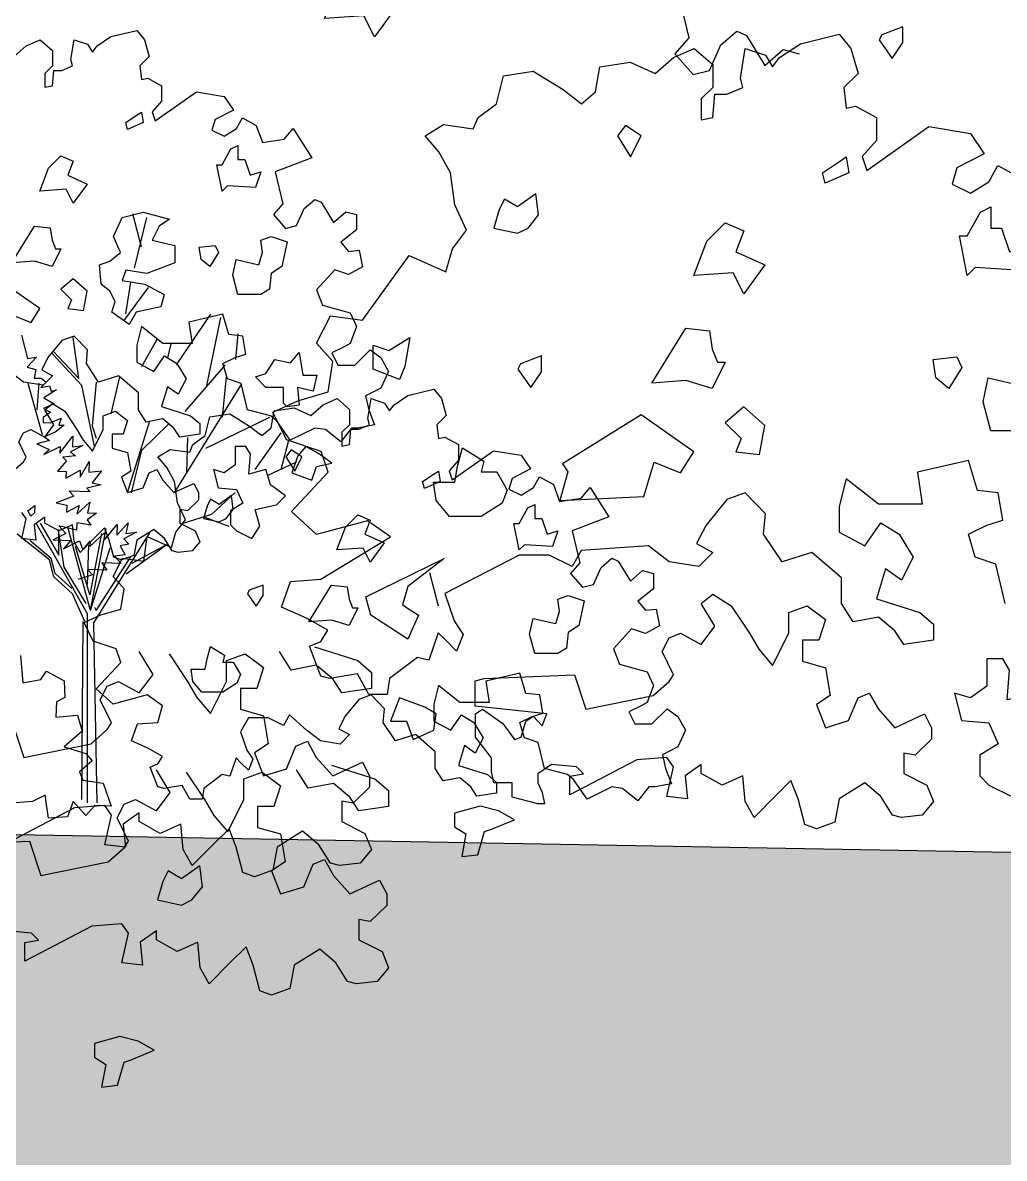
# Model space of a CAD drawing. Header units: inches. Extents: x 11.9 to 85.3, y 21.1 to 37.4.
# Drawn here: x 39.731 to 40.394, y 21.844 to 22.611 of the extents above; entities that cross this region are included whole.
import ezdxf

# ---------------------------------------------------------------- set-up
doc = ezdxf.new("R2010")
doc.units = ezdxf.units.IN
doc.header["$MEASUREMENT"] = 0
doc.layers.add('CAY', color=94, linetype='Continuous')
doc.layers.add('CAY-3', color=61, linetype='Continuous')

# ---------------------------------------------------------------- blocks, each defined once
blk = doc.blocks.new('A$C76451831')
at = {"layer": 'CAY'}
for p, q in [((3035.1, 1358.6), (3052.2, 1286.6)), ((5949.7, 1306.8), (5958.9, 1271.5)), ((3052.2, 1286.6), (3031, 1262.4)), ((5972.1, 1273.8), (5958.5, 1258.4)), ((5958.9, 1271.5), (5972.1, 1273.8)), ((5958.5, 1258.4), (5971.5, 1255.2)), ((5971.5, 1255.2), (5968.8, 1242.2)), ((5968.8, 1242.2), (5979.2, 1241.8)), ((5987.1, 1236.1), (5978.7, 1228.2)), ((5978.7, 1228.2), (5991.9, 1230.5)), ((5979.2, 1241.8), (5987.1, 1236.1)), ((5991.9, 1230.5), (5994.4, 1222.3)), ((6002.6, 1224.7), (5983.6, 1212.2)), ((5994.4, 1222.3), (6002.6, 1224.7)), ((5999.1, 1203.5), (5983, 1196.4)), ((5983, 1196.4), (5993.3, 1190.6)), ((5983.6, 1212.2), (5999.1, 1203.5)), ((5982.6, 1182.8), (5982.3, 1175.1)), ((5993.3, 1190.6), (5982.6, 1182.8)), ((5992.7, 1174.7), (6009.3, 1181.8)), ((6009.3, 1181.8), (6006.2, 1171.5)), ((5982.3, 1175.1), (5992.7, 1174.7)), ((6013.9, 1171.3), (6000.4, 1160.8)), ((6006.2, 1171.5), (6013.9, 1171.3)), ((5991.8, 1148), (5973, 1143.2)), ((6000.4, 1160.8), (5984.3, 1153.7)), ((5984.3, 1153.7), (5991.8, 1148)), ((6007.4, 1128.9), (6026.9, 1154.9)), ((6026.9, 1154.9), (6026.3, 1138.6)), ((5973, 1143.2), (5991.3, 1134.9)), ((5983.3, 1127), (6007.8, 1139.3)), ((5991.3, 1134.9), (5983.3, 1127)), ((6007.8, 1139.3), (6007.4, 1128.9)), ((6042.3, 1140.8), (6023.3, 1131)), ((6023.3, 1131), (6030.9, 1125.3)), ((6026.3, 1138.6), (6042.3, 1140.8)), ((6017.4, 1117.6), (6003.8, 1102.2)), ((6030.9, 1125.3), (6012.2, 1123.3)), ((6012.2, 1123.3), (6017.4, 1117.6)), ((6037.9, 1092.9), (6051.8, 1116.4)), ((6051.8, 1116.4), (6051.3, 1100.6)), ((6003.8, 1102.2), (6016.9, 1101.8)), ((6016.5, 1091.4), (6038.3, 1103.8)), ((6016.9, 1101.8), (6016.5, 1091.4)), ((6038.3, 1103.8), (6037.9, 1092.9)), ((6051.3, 1100.6), (6070.4, 1102.6)), ((6070.4, 1102.6), (6056.2, 1084.5)), ((6069.6, 1081.4), (6048.2, 1076.7)), ((6056.2, 1084.5), (6069.6, 1081.4)), ((6028.7, 1064.2), (6002.1, 1054.3)), ((6053, 1071.1), (6021.3, 1072.2)), ((6021.3, 1072.2), (6028.7, 1064.2)), ((6048.2, 1076.7), (6053, 1071.1)), ((6002.1, 1054.3), (6017.8, 1051)), ((6017.8, 1051), (6017.5, 1040.6)), ((6017.5, 1040.6), (6036.4, 1050.3)), ((6033.2, 1037.3), (6052.4, 1055.2)), ((6036.4, 1050.3), (6033.2, 1037.3)), ((6052.4, 1055.2), (6049.1, 1039.5)), ((6062.7, 1039), (6048.8, 1028.6)), ((6048.8, 1028.6), (6053.9, 1020.7)), ((6049.1, 1039.5), (6062.7, 1039)), ((2228.3, 971.5), (2215.1, 1021.6)), ((2217.8, 939.8), (2236.3, 1016.3)), ((6016.3, 1008.4), (5997.4, 998.7)), ((6005.9, 1019.7), (6016.3, 1008.4)), ((6032.4, 1013.3), (6005.9, 1019.7)), ((6032.8, 1024.2), (6032.4, 1013.3)), ((6053.9, 1020.7), (6032.8, 1024.2)), ((6052.8, 988.6), (6074.8, 1009.1)), ((6074.5, 998.7), (6093.9, 1022)), ((6074.8, 1009.1), (6074.5, 998.7)), ((6093.3, 1005.7), (6110.2, 1024.2)), ((6093.9, 1022), (6093.3, 1005.7)), ((6122.9, 1010.1), (6104, 1000.4)), ((6110.2, 1024.2), (6107, 1008)), ((6107, 1008), (6122.9, 1010.1)), ((5997.4, 998.7), (6024.1, 997.7)), ((6024.1, 997.7), (6012.8, 985)), ((6012.8, 985), (6037.3, 997.3)), ((6037.3, 997.3), (6042.2, 983.9)), ((6042.2, 983.9), (6053.1, 996.7)), ((6053.1, 996.7), (6052.8, 988.6)), ((6111.4, 992), (6098.2, 989.7)), ((6104, 1000.4), (6111.4, 992)), ((6105.9, 976.3), (6089.5, 974.1)), ((6098.2, 989.7), (6105.9, 976.3)), ((6070.5, 963.9), (6078.3, 953.2)), ((6099.9, 962.9), (6070.5, 963.9)), ((6089.5, 974.1), (6099.9, 962.9)), ((6056.8, 945.8), (6035.2, 938.9)), ((6078.3, 953.2), (6048.9, 954.2)), ((6048.9, 954.2), (6056.8, 945.8)), ((2201.9, 860.6), (2238.9, 910.7)), ((2204.6, 871.1), (2212.5, 918.7)), ((2281, 794.5), (2332.5, 870.4)), ((2326.2, 761), (2347.8, 865.6)), ((2491.6, 827), (2512.8, 868.3)), ((2512.8, 868.3), (2561.2, 861.8)), ((2370.1, 802.5), (2374.1, 840.9)), ((2134, 774), (2125.3, 835.7)), ((2228.6, 791.9), (2251.7, 832.8)), ((2268, 805.1), (2272.9, 825.9)), ((2516.4, 799.3), (2491.6, 827)), ((2138.7, 763.4), (2093.5, 812.2)), ((2095.8, 814.5), (2134, 774)), ((2294.3, 724.1), (2354.9, 794.5)), ((2509.3, 753.8), (2516.4, 799.3)), ((2182.7, 720.5), (2195.7, 776.4)), ((2350.1, 715.8), (2356.4, 776.4)), ((2079.1, 689), (2057.9, 766.3)), ((2071.1, 726.8), (2074.5, 766.9)), ((2157.5, 671.8), (2138.7, 763.4)), ((2159.9, 768.1), (2154, 702.8)), ((2278.7, 602.9), (2379.6, 765.8)), ((2463.9, 740.3), (2509.3, 753.8)), ((2426.2, 723.2), (2463.9, 740.3)), ((2446.8, 681.3), (2426.2, 723.2)), ((2154, 702.8), (2159.9, 684)), ((2207.6, 603.7), (2240.9, 709.9)), ((2228.7, 665.9), (2269.2, 705.2)), ((2325.4, 669), (2421.3, 715.4)), ((2296.7, 631.7), (2297.9, 685.1)), ((2399.3, 636.8), (2438.6, 692.2)), ((2438.6, 636.8), (2450, 680.8)), ((2498.7, 664.2), (2446.8, 681.3)), ((2213.4, 601.8), (2228.7, 665.9)), ((2509.3, 632.9), (2498.7, 664.2)), ((2417.8, 627.7), (2461.8, 648.6)), ((2334.4, 569.5), (2369.4, 602.2)), ((2289.6, 555.4), (2334.4, 569.5)), ((2323, 565.2), (2360, 551.4)), ((2147.3, 419.7), (2069.9, 556)), ((2075.8, 556.2), (2104.1, 507.8)), ((2151.6, 424.8), (2117.3, 549.9)), ((2151.6, 424.8), (2175, 548.1)), ((2089.9, 500.7), (2041.2, 539.6)), ((2092.3, 503.1), (2060.4, 530.2)), ((2102.9, 544.4), (2111.2, 489.7)), ((2104.1, 507.8), (2104.1, 546.7)), ((2168.2, 540.8), (2150.5, 448.4)), ((2156.8, 405.9), (2241.3, 542.4)), ((2150.5, 448.4), (2129.2, 520.8)), ((2146.9, 463.7), (2149.3, 523.1)), ((2151.6, 424.8), (2181.2, 519.2)), ((2205.1, 479.9), (2266.8, 524.3)), ((2214.5, 496), (2264.5, 523.1)), ((2096.6, 475.1), (2089.9, 500.7)), ((2098.2, 480.3), (2092.3, 503.1)), ((2159.9, 424.8), (2212.2, 505.4)), ((2123.3, 457.8), (2098.2, 480.3)), ((2111.2, 489.7), (2144.6, 435.4)), ((2124.5, 449.6), (2096.6, 475.1)), ((2143, 408.3), (2124.5, 449.6)), ((2157.5, 429.5), (2159.9, 424.8)), ((2147.3, 135.4), (2147.3, 419.7)), ((2138.3, 140.1), (2140.6, 408.3)), ((2161.5, 135.4), (2156.8, 405.9))]:
    blk.add_line(p, q, dxfattribs=at)
for points in [[(2523.5, 1367), (2551.2, 1394.7), (2578.9, 1382.8), (2567, 1351.1), (2610.6, 1331.3), (2578.9, 1287.8), (2563.1, 1319.5), (2503.7, 1315.5)], [(3342.6, 1291.2), (3338.7, 1283.3), (3358.5, 1255.6), (3374.3, 1279.3), (3374.3, 1303.1)], [(2220.4, 1169.5), (2228.3, 1174.8), (2231, 1158.9), (2207.2, 1148.4), (2204.6, 1158.9)], [(2362.9, 1119.3), (2373.5, 1124.6), (2373.5, 1103.5), (2384.1, 1103.5), (2392, 1079.7), (2407.8, 1085), (2399.9, 1061.2), (2357.7, 1063.9), (2349.7, 1055.9), (2341.8, 1095.6), (2349.7, 1095.6)], [(2088.5, 1090.3), (2106.9, 1108.8), (2125.4, 1100.8), (2117.5, 1079.7), (2146.5, 1066.5), (2125.4, 1037.5), (2114.9, 1058.6), (2075.3, 1055.9)], [(2209.9, 855.3), (2183.5, 873.8), (2188.8, 889.6), (2180.8, 905.5), (2167.6, 916), (2165, 945.1), (2180.8, 950.3), (2196.7, 963.5), (2186.1, 987.3), (2199.3, 1016.3), (2231, 1024.3), (2270.6, 1013.7), (2254.7, 1003.1), (2244.2, 982), (2278.5, 974.1), (2278.5, 947.7), (2257.4, 939.8), (2236.3, 931.9), (2204.6, 937.1), (2199.3, 921.3), (2233.6, 916), (2262.7, 900.2), (2257.4, 881.7), (2220.4, 873.8)], [(2054.1, 982), (2067.3, 1003.1), (2091.1, 1000.5), (2093.7, 982), (2099, 968.8), (2106.9, 968.8), (2093.7, 942.4), (2067.3, 950.3), (2033, 947.7)], [(2365.6, 929.2), (2370.9, 953), (2405.2, 945.1), (2410.4, 963.5), (2407.8, 982), (2423.6, 987.3), (2447.4, 979.4), (2439.5, 942.4), (2423.6, 931.9), (2421, 908.1), (2407.8, 900.2), (2373.5, 900.2)], [(2318.1, 953), (2315.4, 971.5), (2339.2, 974.1), (2344.5, 963.5), (2331.3, 942.4)], [(2141.2, 876.4), (2146.5, 905.5), (2125.4, 923.9), (2106.9, 908.1), (2122.8, 892.2), (2117.5, 879)], [(2062.1, 857.9), (2075.3, 879), (2022.5, 916), (1985.5, 894.9), (1990.8, 887), (1982.9, 857.9), (2025.1, 834.2), (2035.7, 868.5)], [(2577.1, 788.1), (2577.1, 823.8), (2600.8, 815.8), (2632.5, 835.6), (2624.6, 792.1), (2616.7, 772.3)], [(2415.7, 781.4), (2428.9, 802.5), (2452.7, 797.2), (2465.9, 813), (2471.2, 778.7), (2492.3, 778.7), (2487, 755), (2463.2, 760.2), (2465.9, 733.8), (2447.4, 731.2), (2442.1, 736.5), (2442.1, 760.2), (2415.7, 760.2), (2399.9, 776.1)], [(2392.2, 660), (2385.5, 671.4), (2369.4, 671.4), (2369.4, 643.8), (2352.9, 632), (2336.8, 636.8), (2343.9, 609.2), (2371.4, 606.9), (2380.8, 586), (2362.3, 574.6), (2362.3, 553.8), (2371.4, 544.4), (2394.6, 533), (2406.4, 551.4), (2399.3, 576.6), (2431.5, 583.7), (2445.3, 597.4), (2422.5, 613.6), (2415.4, 636.8), (2389.8, 630.1)], [(2475.5, 671.4), (2463.7, 657.6), (2454.7, 632), (2484.6, 620.6), (2491.7, 641.5), (2514.8, 646.2), (2496.4, 660)]]:
    blk.add_lwpolyline(points, close=True, dxfattribs=at)
for points in [[(2036.5, 1258.5), (2054.9, 1274.6), (2075.8, 1283.7), (2094.3, 1267.5), (2094.3, 1244.3), (2082.9, 1232.9), (2082.9, 1212.1), (2094.3, 1214.4), (2096.6, 1237.6), (2108.4, 1237.6), (2124.5, 1244.3), (2122.2, 1253.8), (2126.9, 1283.7), (2147.3, 1277), (2154.4, 1265.2), (2161.5, 1274.6), (2182.3, 1288.4), (2221.2, 1297.8), (2233, 1283.7), (2240.1, 1258.5), (2225.9, 1244.3), (2228.3, 1223.9), (2237.7, 1225.8), (2258.6, 1214.4), (2258.6, 1191.2), (2244.4, 1175.1), (2249.1, 1161.4), (2311.2, 1205.4), (2352.9, 1198.3), (2366.7, 1177.9), (2339.1, 1163.7), (2334.4, 1147.6), (2352.9, 1138.5), (2371.4, 1149.9), (2380.4, 1166.1), (2401.2, 1154.7), (2410.7, 1129.1), (2442.9, 1133.8), (2456.7, 1149.9), (2484.6, 1105.9), (2429.6, 1084.7), (2441, 1036.7), (2426.8, 1020.6), (2445.3, 999.7), (2461.8, 1004.1), (2473.2, 1029.6), (2489.3, 1043.4), (2498.7, 1039.1), (2517.2, 1008.8), (2535.7, 1024.9), (2551.8, 1020.6), (2551.8, 997.4), (2528.6, 978.9), (2540, 965.1), (2556.1, 967.1), (2560.8, 941.9), (2540, 930.1), (2519.2, 937.2), (2491.7, 907.3), (2500.7, 884.1), (2542.4, 872.7), (2551.8, 851.9), (2542.4, 826.3), (2533.3, 821.6), (2514.8, 812.5), (2523.9, 794.1), (2549.4, 794.1), (2572.6, 816.9), (2588.7, 805.5), (2600.1, 784.6), (2588.7, 759.5), (2565.6, 747.7), (2570.3, 726.8), (2579.3, 704), (2554.2, 699.3), (2544.7, 699.3), (2528.6, 678.5), (2505.4, 696.9), (2489.3, 699.3), (2452.3, 680.8), (2431.5, 710.7), (2422.5, 717.8), (2387.9, 726.8), (2378.5, 766.1), (2357.6, 773.2), (2350.9, 796.4), (2369.4, 805.5), (2385.5, 810.2), (2380.8, 837.7), (2360, 840.1), (2350.9, 870.4), (2299.8, 858.6), (2304.6, 826.3), (2260.5, 826.3), (2228.3, 851.9), (2221.2, 824), (2221.2, 798.4), (2246.8, 784.6), (2262.9, 807.8), (2281.4, 796.4), (2295.5, 773.2), (2283.7, 750), (2267.6, 761.4), (2258.6, 731.5), (2302.2, 717.8), (2316, 706), (2316, 689.9), (2286.1, 685.5), (2277, 699.3), (2260.5, 713.1), (2235.4, 708.3), (2223.6, 726.8), (2223.6, 752.4), (2193.7, 777.9), (2163.8, 768.5), (2145.4, 796.4), (2147.3, 816.9), (2126.9, 837.7), (2108.4, 831), (2087.6, 805.5), (2078.1, 787), (2094.3, 777.9), (2080.5, 763.8), (2050.6, 768.5), (2029.8, 784.6)], [(5963.8, 1034.3), (5959.1, 1042.6), (5969.8, 1050.4), (5969.4, 1039.5), (5963.8, 1034.3)], [(2034.5, 634.4), (2050.6, 648.6), (2054.9, 655.2), (2043.5, 678.5), (2050.6, 692.2), (2062, 696.9), (2082.9, 685.5), (2096.6, 704), (2082.9, 726.8), (2094.3, 736.3), (2112.7, 724.5), (2131.2, 696.9), (2140.6, 680.8), (2154.4, 664.7), (2170.5, 696.9), (2170.5, 717.8), (2189, 724.5), (2207.5, 710.7), (2200.8, 689.9), (2184.3, 689.9), (2184.3, 669), (2207.5, 662.3), (2212.2, 634.4), (2198.4, 625.4), (2207.5, 602.2), (2230.7, 609.2), (2240.1, 632), (2251.5, 636.8), (2260.5, 620.6), (2277, 602.2), (2306.9, 615.9), (2314, 602.2), (2314, 590.8), (2297.5, 574.6), (2286.1, 576.6), (2286.1, 556.2), (2309.3, 544.4), (2316, 528.2), (2304.6, 514.5), (2283.7, 512.1), (2274.7, 514.5), (2262.9, 533), (2246.8, 546.7), (2221.2, 530.6), (2216.9, 507.4), (2198.4, 500.7), (2186.6, 505), (2179.9, 530.6), (2172.9, 549.1), (2156.8, 533), (2135.9, 512.1), (2126.9, 528.2), (2124.5, 553.8), (2103.7, 544.4), (2082.9, 556.2), (2082.9, 565.2), (2066.7, 553.8), (2069.1, 530.6), (2048.3, 533), (2054.9, 562.8), (2048.3, 572.3)]]:
    blk.add_lwpolyline(points, dxfattribs=at)
at = {"layer": 'CAY-3'}
for p, q in [((3100.6, 1276), (3124.7, 1296.6)), ((3124.7, 1296.6), (3138.9, 1290.1)), ((3138.9, 1290.1), (3166.6, 1244.7)), ((3220.2, 1277.6), (3278.5, 1291.8)), ((3278.5, 1291.8), (3296.2, 1270.6)), ((3029.1, 1257), (3060.4, 1270.6)), ((3060.4, 1270.6), (3088.1, 1246.4)), ((3083.5, 1237.6), (3100.6, 1276)), ((3130, 1225.7), (3137, 1270.6)), ((3137, 1270.6), (3167.7, 1260.5)), ((3166.6, 1244.7), (3194.3, 1268.9)), ((3188.9, 1257), (3220.2, 1277.6)), ((3194.3, 1268.9), (3218.5, 1262.4)), ((3296.2, 1270.6), (3306.9, 1232.8)), ((2918.3, 1242.8), (2963.7, 1249.9)), ((2963.7, 1249.9), (3001.4, 1232.8)), ((3001.4, 1232.8), (3029.1, 1257)), ((3031, 1262.4), (3058.7, 1231.2)), ((3167.7, 1260.5), (3178.3, 1242.8)), ((3178.3, 1242.8), (3188.9, 1257)), ((2773.2, 1229.3), (2818.1, 1236.4)), ((2818.1, 1236.4), (2862.9, 1208.6)), ((2911.8, 1205.1), (2918.3, 1242.8)), ((3058.7, 1231.2), (3083.5, 1237.6)), ((3088.1, 1246.4), (3088.1, 1211.6)), ((3306.9, 1232.8), (3285.6, 1211.6)), ((2762.6, 1187.4), (2773.2, 1229.3)), ((3133.5, 1211.6), (3130, 1225.7)), ((2862.9, 1208.6), (2890.6, 1187.4)), ((2890.6, 1187.4), (2911.8, 1205.1)), ((3088.1, 1211.6), (3071, 1194.5)), ((3088.1, 1166.8), (3091.6, 1201.6)), ((3091.6, 1201.6), (3109.3, 1201.6)), ((3109.3, 1201.6), (3133.5, 1211.6)), ((3285.6, 1211.6), (3289.2, 1180.9)), ((2734.9, 1166.8), (2762.6, 1187.4)), ((3071, 1194.5), (3071, 1163.2)), ((3289.2, 1180.9), (3303.3, 1183.9)), ((3303.3, 1183.9), (3334.6, 1166.8)), ((2727.8, 1149.6), (2734.9, 1166.8)), ((3071, 1163.2), (3088.1, 1166.8)), ((3334.6, 1166.8), (3334.6, 1131.9)), ((2655.3, 1139), (2683, 1156.1)), ((2683, 1156.1), (2727.8, 1149.6)), ((3320.4, 1087.1), (3413.6, 1153.2)), ((3413.6, 1153.2), (3476.1, 1142.6)), ((2676, 1114.8), (2655.3, 1139)), ((3334.6, 1131.9), (3313.3, 1107.8)), ((3476.1, 1142.6), (3496.7, 1111.9)), ((2693.6, 1083.6), (2676, 1114.8)), ((3496.7, 1111.9), (3455.4, 1090.7)), ((3313.3, 1107.8), (3320.4, 1087.1)), ((3503.8, 1070), (3517.3, 1094.2)), ((3517.3, 1094.2), (3548.6, 1077.1)), ((2700.1, 1035.2), (2693.6, 1083.6)), ((3455.4, 1090.7), (3448.4, 1066.5)), ((3448.4, 1066.5), (3476.1, 1052.9)), ((3476.1, 1052.9), (3503.8, 1070)), ((2717.8, 996.9), (2700.1, 1035.2)), ((2696.6, 969.1), (2717.8, 996.9)), ((2561.2, 861.8), (2631.1, 959.1)), ((2631.1, 959.1), (2686.6, 934.3)), ((2686.6, 934.3), (2696.6, 969.1)), ((6577.4, 899), (6564.2, 949.2)), ((3473.1, 650.6), (3396.5, 632.9)), ((3486.7, 605.2), (3473.1, 650.6)), ((6173.4, 618.5), (6152.8, 652.7)), ((6381.5, 625), (6363.8, 652.7)), ((6416.3, 659.8), (6481.8, 639.1)), ((2453.9, 573.9), (2509.3, 632.9)), ((3396.5, 632.9), (3403.5, 584.6)), ((6197.6, 649.2), (6225.3, 607.9)), ((6284.2, 639.1), (6312, 649.2)), ((6284.2, 607.9), (6284.2, 639.1)), ((6312, 649.2), (6339.7, 628.5)), ((6481.8, 639.1), (6502.4, 621.4)), ((3289.2, 622.9), (3278.5, 581)), ((3337.5, 584.6), (3289.2, 622.9)), ((6152.8, 590.8), (6173.4, 618.5)), ((6339.7, 628.5), (6329.6, 597.3)), ((6419.3, 632.1), (6381.5, 625)), ((6444, 611.4), (6419.3, 632.1)), ((6502.4, 621.4), (6502.4, 597.3)), ((3137, 601.7), (3109.3, 591.6)), ((3167.7, 570.4), (3137, 601.7)), ((3517.9, 601.7), (3486.7, 605.2)), ((3525, 560.4), (3517.9, 601.7)), ((6093.8, 580.2), (6104.4, 600.8)), ((6104.4, 600.8), (6121.5, 607.9)), ((6121.5, 607.9), (6152.8, 590.8)), ((6225.3, 607.9), (6239.4, 583.7)), ((6260.1, 559.5), (6284.2, 607.9)), ((6457.6, 590.8), (6444, 611.4)), ((3109.3, 591.6), (3078.1, 553.3)), ((3403.5, 584.6), (3337.5, 584.6)), ((6239.4, 583.7), (6260.1, 559.5)), ((6304.9, 597.3), (6304.9, 566)), ((6329.6, 597.3), (6304.9, 597.3)), ((6502.4, 597.3), (6457.6, 590.8)), ((2491.6, 539.1), (2453.9, 573.9)), ((3164.8, 539.7), (3167.7, 570.4)), ((3278.5, 581), (3278.5, 542.7)), ((6110.9, 545.4), (6093.8, 580.2)), ((6304.9, 566), (6339.7, 556)), ((2568.3, 559.8), (2491.6, 539.1)), ((2603, 535.6), (2568.3, 559.8)), ((3078.1, 553.3), (3063.9, 525.6)), ((3316.9, 522), (3341, 556.8)), ((3341, 556.8), (3368.8, 539.7)), ((3473.1, 539.7), (3500.8, 553.3)), ((3500.8, 553.3), (3525, 560.4)), ((6339.7, 556), (6346.7, 514.1)), ((2498.1, 471.6), (2603, 535.6)), ((3192.5, 497.8), (3164.8, 539.7)), ((3278.5, 542.7), (3316.9, 522)), ((3368.8, 539.7), (3390, 504.9)), ((3483.1, 504.9), (3473.1, 539.7)), ((5825.7, 539.8), (5961.9, 545.3)), ((5961.9, 545.3), (5979, 493.4)), ((6080.2, 514.1), (6104.4, 535.3)), ((6104.4, 535.3), (6110.9, 545.4)), ((2890.2, 514.9), (2876.6, 490.8)), ((2991.4, 522), (2890.2, 514.9)), ((3022.7, 497.8), (2991.4, 522)), ((3063.9, 525.6), (3088.1, 512)), ((5979, 493.4), (6080.2, 514.1)), ((6346.7, 514.1), (6326.1, 500.5)), ((6388.6, 510.6), (6405.7, 517.6)), ((6405.7, 517.6), (6419.3, 493.4)), ((2797, 507.9), (2685, 450.4)), ((2841.8, 507.9), (2797, 507.9)), ((2876.6, 490.8), (2841.8, 507.9)), ((3067.5, 490.8), (3022.7, 497.8)), ((3088.1, 512), (3067.5, 490.8)), ((3237.3, 512), (3192.5, 497.8)), ((3282.1, 473.7), (3237.3, 512)), ((3390, 504.9), (3372.3, 470.1)), ((3514.4, 494.3), (3483.1, 504.9)), ((6326.1, 500.5), (6339.7, 465.7)), ((6374.5, 476.3), (6388.6, 510.6)), ((3348.1, 487.2), (3334.6, 442.4)), ((3372.3, 470.1), (3348.1, 487.2)), ((3528.5, 435.3), (3514.4, 494.3)), ((6419.3, 493.4), (6444, 465.7)), ((6444, 465.7), (6488.8, 486.4)), ((6488.8, 486.4), (6499.5, 465.7)), ((2439.1, 429.8), (2452.7, 468.1)), ((2452.7, 468.1), (2498.1, 471.6)), ((3282.1, 435.3), (3282.1, 473.7)), ((6339.7, 465.7), (6374.5, 476.3)), ((6499.5, 465.7), (6499.5, 448.6)), ((2685, 450.4), (2699.2, 409.1)), ((3071, 435.3), (3088.1, 449.5)), ((3088.1, 449.5), (3115.8, 431.8)), ((6499.5, 448.6), (6474.7, 424.4)), ((2477.5, 412.7), (2439.1, 429.8)), ((3091.6, 401.1), (3071, 435.3)), ((3115.8, 431.8), (3143.5, 390.5)), ((3202.5, 421.8), (3230.2, 431.8)), ((3230.2, 431.8), (3257.9, 411.1)), ((3299.8, 407.6), (3282.1, 435.3)), ((3334.6, 442.4), (3400, 421.8)), ((6457.6, 427.4), (6457.6, 396.7)), ((6474.7, 424.4), (6457.6, 427.4)), ((2508.7, 395), (2477.5, 412.7)), ((3202.5, 390.5), (3202.5, 421.8)), ((3257.9, 411.1), (3247.9, 379.9)), ((3337.5, 414.7), (3299.8, 407.6)), ((3362.3, 394), (3337.5, 414.7)), ((3400, 421.8), (3420.6, 404.1)), ((5964.9, 406.7), (5927.1, 410.3)), ((6055.5, 417.4), (5954.9, 364.8)), ((6100.9, 420.9), (6055.5, 417.4)), ((6110.9, 406.7), (6100.9, 420.9)), ((6152.8, 410.3), (6128.6, 393.2)), ((6152.8, 396.7), (6152.8, 410.3)), ((2498.1, 377.9), (2508.7, 395)), ((2699.2, 409.1), (2712.7, 388.5)), ((3071, 373.4), (3091.6, 401.1)), ((3375.8, 373.4), (3362.3, 394)), ((3420.6, 404.1), (3420.6, 379.9)), ((5954.9, 392.6), (5975.5, 396.1)), ((5975.5, 396.1), (5964.9, 406.7)), ((6100.9, 361.9), (6110.9, 406.7)), ((6128.6, 393.2), (6132.1, 358.4)), ((6184, 379), (6152.8, 396.7)), ((6215.3, 393.2), (6184, 379)), ((6218.8, 354.8), (6215.3, 393.2)), ((6457.6, 396.7), (6492.4, 379)), ((2481, 370.8), (2498.1, 377.9)), ((2675.1, 391.3), (2660.8, 350.1)), ((2685, 381.4), (2675.1, 391.3)), ((2702.7, 363.7), (2685, 381.4)), ((2712.7, 388.5), (2702.7, 363.7)), ((3012, 362.8), (3022.7, 383.4)), ((3022.7, 383.4), (3039.8, 390.5)), ((3039.8, 390.5), (3071, 373.4)), ((3143.5, 390.5), (3157.7, 366.3)), ((3178.3, 342.1), (3202.5, 390.5)), ((3223.1, 379.9), (3223.1, 348.6)), ((3247.9, 379.9), (3223.1, 379.9)), ((3420.6, 379.9), (3375.8, 373.4)), ((5954.9, 364.8), (5954.9, 392.6)), ((6287.8, 386.1), (6263.6, 361.9)), ((6298.4, 358.4), (6287.8, 386.1)), ((6398.6, 382.6), (6360.3, 358.4)), ((6422.8, 361.9), (6398.6, 382.6)), ((6492.4, 379), (6502.4, 354.8)), ((2245.7, 328.6), (2225, 362.9)), ((2269.8, 359.3), (2297.6, 318)), ((2356.5, 349.3), (2384.2, 359.3)), ((2384.2, 359.3), (2411.9, 338.7)), ((2453.8, 335.1), (2436.1, 362.9)), ((2498.1, 326), (2481, 370.8)), ((2488.6, 369.9), (2554, 349.3)), ((3029.1, 328), (3012, 362.8)), ((3157.7, 366.3), (3178.3, 342.1)), ((6132.1, 358.4), (6100.9, 361.9)), ((6263.6, 361.9), (6232.4, 330.6)), ((6440.5, 334.2), (6422.8, 361.9)), ((2356.5, 318), (2356.5, 349.3)), ((2491.5, 342.2), (2453.8, 335.1)), ((2516.3, 321.6), (2491.5, 342.2)), ((2554, 349.3), (2574.7, 331.6)), ((2643.7, 353.7), (2601.9, 322.4)), ((2660.8, 350.1), (2643.7, 353.7)), ((3223.1, 348.6), (3257.9, 338.6)), ((6232.4, 330.6), (6218.8, 354.8)), ((6308.4, 320), (6298.4, 358.4)), ((6360.3, 358.4), (6353.8, 323.6)), ((6502.4, 354.8), (6485.3, 334.2)), ((2225, 300.9), (2245.7, 328.6)), ((2411.9, 338.7), (2401.9, 307.4)), ((2511.7, 322.4), (2498.1, 326)), ((2553.5, 329.5), (2511.7, 322.4)), ((2570.6, 298.2), (2553.5, 329.5)), ((2574.7, 331.6), (2574.7, 307.4)), ((2744, 322.4), (2880.2, 328)), ((2880.2, 328), (2897.3, 276)), ((3022.7, 317.9), (3029.1, 328)), ((3257.9, 338.6), (3265, 296.7)), ((6454.1, 330.6), (6440.5, 334.2)), ((6485.3, 334.2), (6454.1, 330.6)), ((2166.1, 290.3), (2176.7, 310.9)), ((2176.7, 310.9), (2193.8, 318)), ((2193.8, 318), (2225, 300.9)), ((2297.6, 318), (2311.7, 293.8)), ((2332.3, 269.7), (2356.5, 318)), ((2529.9, 300.9), (2516.3, 321.6)), ((2601.9, 322.4), (2598.3, 298.2)), ((2730.4, 318.9), (2744, 322.4)), ((2730.4, 280.5), (2730.4, 318.9)), ((2998.5, 296.7), (3022.7, 317.9)), ((6326.1, 313.5), (6308.4, 320)), ((6353.8, 323.6), (6326.1, 313.5)), ((2311.7, 293.8), (2332.3, 269.7)), ((2377.2, 307.4), (2377.2, 276.1)), ((2401.9, 307.4), (2377.2, 307.4)), ((2574.7, 307.4), (2529.9, 300.9)), ((2598.3, 298.2), (2570.6, 298.2)), ((2897.3, 276), (2998.5, 296.7)), ((3265, 296.7), (3244.4, 283.1)), ((3292.7, 259), (3306.9, 293.2)), ((3306.9, 293.2), (3323.9, 300.2)), ((3323.9, 300.2), (3337.5, 276.1)), ((2183.2, 255.5), (2166.1, 290.3)), ((2377.2, 276.1), (2411.9, 266.1)), ((2838.3, 269), (2730.4, 280.5)), ((2731, 269), (2741.6, 276)), ((2741.6, 276), (2772.3, 254.8)), ((3244.4, 283.1), (3257.9, 248.3)), ((3337.5, 276.1), (3362.3, 248.3)), ((2411.9, 266.1), (2419, 224.2)), ((2731, 234.2), (2731, 269)), ((2800, 234.2), (2807.1, 258.3)), ((2807.1, 258.3), (2817.7, 265.4)), ((2817.7, 265.4), (2831.2, 251.3)), ((2831.2, 251.3), (2838.3, 269)), ((3257.9, 248.3), (3292.7, 259)), ((3362.3, 248.3), (3407.1, 269)), ((3407.1, 269), (3417.7, 248.3)), ((2034.2, 255.5), (2051.3, 203.6)), ((2152.5, 224.2), (2176.7, 245.5)), ((2176.7, 245.5), (2183.2, 255.5)), ((2772.3, 254.8), (2790, 230.6)), ((3417.7, 248.3), (3417.7, 231.2)), ((2051.3, 203.6), (2152.5, 224.2)), ((2419, 224.2), (2398.4, 210.7)), ((2460.9, 220.7), (2478, 227.8)), ((2478, 227.8), (2491.5, 203.6)), ((2755.2, 202.9), (2731, 234.2)), ((2790, 230.6), (2800, 234.2)), ((3417.7, 231.2), (3392.9, 207)), ((2398.4, 210.7), (2411.9, 175.9)), ((2446.7, 186.5), (2460.9, 220.7)), ((3375.8, 210), (3375.8, 179.3)), ((3392.9, 207), (3375.8, 210)), ((2491.5, 203.6), (2516.3, 175.9)), ((2516.3, 175.9), (2561.1, 196.5)), ((2561.1, 196.5), (2571.7, 175.9)), ((2755.2, 182.3), (2755.2, 202.9)), ((2845.4, 192.9), (2824.7, 178.7)), ((2883.1, 189.3), (2845.4, 192.9)), ((2973.7, 200), (2873.1, 147.5)), ((2893.7, 178.7), (2883.1, 189.3)), ((3019.1, 203.5), (2973.7, 200)), ((3029.1, 189.3), (3019.1, 203.5)), ((3019.1, 144.5), (3029.1, 189.3)), ((3071, 192.9), (3046.8, 175.8)), ((3071, 179.3), (3071, 192.9)), ((2411.9, 175.9), (2446.7, 186.5)), ((2571.7, 175.9), (2571.7, 158.8)), ((2758.7, 165.1), (2755.2, 182.3)), ((2824.7, 178.7), (2824.7, 165.1)), ((2873.1, 175.2), (2893.7, 178.7)), ((2873.1, 147.5), (2873.1, 175.2)), ((3046.8, 175.8), (3050.4, 141)), ((3102.3, 161.6), (3071, 179.3)), ((3133.5, 175.8), (3102.3, 161.6)), ((3137, 137.4), (3133.5, 175.8)), ((3375.8, 179.3), (3410.6, 161.6)), ((2571.7, 158.8), (2547, 134.6)), ((2786.4, 165.1), (2758.7, 165.1)), ((2786.4, 143.9), (2786.4, 165.1)), ((2824.7, 165.1), (2831.2, 151)), ((3206, 168.7), (3181.9, 144.5)), ((3216.6, 141), (3206, 168.7)), ((3316.9, 165.2), (3278.5, 141)), ((3341, 144.5), (3316.9, 165.2)), ((3410.6, 161.6), (3420.6, 137.4)), ((2529.9, 137.5), (2529.9, 106.9)), ((2547, 134.6), (2529.9, 137.5)), ((2824.7, 133.9), (2786.4, 143.9)), ((2831.2, 151), (2834.8, 133.9)), ((3050.4, 141), (3019.1, 144.5)), ((3150.6, 113.3), (3137, 137.4)), ((3181.9, 144.5), (3150.6, 113.3)), ((3226.7, 102.6), (3216.6, 141)), ((3278.5, 141), (3272.1, 106.2)), ((3358.7, 116.8), (3341, 144.5)), ((3420.6, 137.4), (3403.5, 116.8)), ((2127.7, 127.5), (2027.1, 75)), ((2173.1, 131), (2127.7, 127.5)), ((2183.2, 116.9), (2173.1, 131)), ((2225, 120.4), (2200.9, 103.3)), ((2225, 106.9), (2225, 120.4)), ((2834.8, 133.9), (2824.7, 133.9)), ((2173.1, 72.1), (2183.2, 116.9)), ((2200.9, 103.3), (2204.4, 68.5)), ((2256.3, 89.2), (2225, 106.9)), ((2287.5, 103.3), (2256.3, 89.2)), ((2291.1, 65), (2287.5, 103.3)), ((2529.9, 106.9), (2564.7, 89.2)), ((3244.4, 96.1), (3226.7, 102.6)), ((3272.1, 106.2), (3244.4, 96.1)), ((3372.3, 113.3), (3358.7, 116.8)), ((3403.5, 116.8), (3372.3, 113.3)), ((2360.1, 96.2), (2335.9, 72.1)), ((2370.7, 68.5), (2360.1, 96.2)), ((2470.9, 92.7), (2432.6, 68.5)), ((2495.1, 72.1), (2470.9, 92.7)), ((2564.7, 89.2), (2574.7, 65)), ((2204.4, 68.5), (2173.1, 72.1)), ((2335.9, 72.1), (2304.6, 40.8)), ((2380.7, 30.2), (2370.7, 68.5)), ((2432.6, 68.5), (2426.1, 33.7)), ((2512.8, 44.3), (2495.1, 72.1)), ((2304.6, 40.8), (2291.1, 65)), ((2574.7, 65), (2557.6, 44.3)), ((2526.3, 40.8), (2512.8, 44.3)), ((2557.6, 44.3), (2526.3, 40.8)), ((2398.4, 23.7), (2380.7, 30.2)), ((2426.1, 33.7), (2398.4, 23.7))]:
    blk.add_line(p, q, dxfattribs=at)
for points in [[(6263.3, 643), (6251.9, 645.3), (6224, 624.5), (6221.6, 608.3), (6203.1, 608.3), (6191.7, 629.2), (6163.8, 624.5), (6154.8, 626.8), (6143.4, 656.7), (6154.8, 661.4), (6161.9, 672.8), (6141, 684.6), (6115.5, 696), (6124.5, 721.6), (6154.8, 724), (6161.9, 749.1), (6138.7, 765.3), (6087.6, 751.5), (6062.4, 774.7), (6099.4, 814), (6092.3, 834.9), (6057.7, 846.3), (6043.9, 874.2), (6069.1, 885.6), (6099.4, 894.6), (6104.1, 924.9), (6087.6, 943.4), (6101.7, 970.9), (6134, 966.6), (6138.7, 1003.6), (6175.6, 987), (6182.3, 1010.2), (6196.5, 1028.7), (6184.7, 1054.3), (6180.3, 1086.5), (6168.5, 1107.4), (6154.8, 1123.5), (6173.3, 1134.9), (6203.1, 1130.6), (6207.9, 1142), (6226.3, 1155.7), (6233.4, 1183.7), (6263.3, 1188.4), (6293.2, 1169.9), (6311.6, 1155.7), (6325.8, 1167.5), (6330.1, 1192.7), (6360.4, 1197.4), (6385.5, 1186), (6404, 1202.1), (6424.8, 1211.2), (6443.3, 1195.1), (6443.3, 1171.9), (6431.9, 1160.5), (6431.9, 1139.6), (6443.3, 1142), (6445.7, 1165.2), (6457.5, 1165.2), (6473.6, 1171.9), (6471.2, 1181.3), (6475.9, 1211.2), (6496.4, 1204.5), (6503.5, 1192.7), (6510.5, 1202.1), (6531.4, 1215.9), (6570.3, 1225.3), (6582.1, 1211.2), (6589.1, 1186), (6575, 1171.9), (6577.4, 1151.4), (6586.8, 1153.4), (6607.6, 1142), (6607.6, 1118.8), (6593.5, 1102.7), (6598.2, 1088.9), (6660.3, 1132.9), (6702, 1125.9), (6715.7, 1105.4), (6688.2, 1091.2), (6683.5, 1075.1), (6702, 1066.1), (6720.4, 1077.5), (6729.5, 1093.6), (6750.3, 1082.2), (6759.7, 1056.6), (6792, 1061.4), (6805.7, 1077.5), (6833.6, 1033.4), (6778.6, 1012.2), (6790, 964.2), (6775.9, 948.1), (6794.3, 927.3), (6810.8, 931.6), (6822.2, 957.2), (6838.4, 970.9), (6847.8, 966.6), (6866.3, 936.3), (6884.7, 952.4), (6900.9, 948.1), (6900.9, 924.9), (6877.7, 906.4), (6889.1, 892.7), (6905.2, 894.6), (6909.9, 869.5), (6889.1, 857.7), (6868.2, 864.7), (6840.7, 834.9), (6849.8, 811.7), (6891.4, 800.2), (6900.9, 779.4), (6891.4, 753.8), (6882.4, 749.1), (6863.9, 740.1), (6872.9, 721.6), (6898.5, 721.6), (6921.7, 744.4), (6937.8, 733), (6949.2, 712.2), (6937.8, 687), (6914.6, 675.2), (6919.3, 654.4), (6928.4, 631.5), (6903.2, 626.8), (6893.8, 626.8), (6877.7, 606), (6854.5, 624.5), (6838.4, 626.8), (6801.4, 608.3), (6780.6, 638.2), (6771.5, 645.3), (6736.9, 654.4), (6727.5, 693.7), (6706.7, 700.8), (6700, 724), (6718.5, 733), (6734.6, 737.7), (6729.9, 765.3), (6709, 767.6), (6700, 797.9), (6648.9, 786.1), (6653.6, 753.8), (6609.6, 753.8), (6577.4, 779.4), (6570.3, 751.5), (6570.3, 725.9), (6595.8, 712.2), (6611.9, 735.4), (6630.4, 724), (6644.6, 700.8), (6632.8, 677.6), (6616.7, 689), (6607.6, 659.1), (6651.2, 645.3), (6665, 633.5), (6665, 617.4), (6635.1, 613.1), (6626.1, 626.8), (6609.6, 640.6), (6584.4, 635.9), (6572.6, 654.4), (6572.6, 679.9), (6542.8, 705.5), (6512.9, 696), (6494.4, 724), (6496.4, 744.4), (6475.9, 765.3), (6457.5, 758.6), (6436.6, 733), (6427.2, 714.5), (6443.3, 705.5), (6429.6, 691.3), (6399.7, 696), (6378.8, 712.2), (6353.3, 735.4), (6344.3, 719.2), (6321.1, 730.6), (6291.2, 730.6), (6279.4, 709.8), (6288.8, 682.3), (6297.9, 668.5), (6291.2, 652), (6279.4, 663.8), (6272.8, 670.4)], [(2980.4, 1138.9), (2956.7, 1154.8), (2944.8, 1138.9), (2964.6, 1107.2)], [(6371.5, 1123.4), (6355.7, 1134), (6347.8, 1123.4), (6361, 1102.3)], [(3277.4, 1099.3), (3289.2, 1107.2), (3293.2, 1083.5), (3257.6, 1067.6), (3253.6, 1083.5)], [(6569.5, 1097), (6577.4, 1102.3), (6580, 1086.5), (6556.3, 1075.9), (6553.6, 1086.5)], [(6268.6, 1044.2), (6266, 1065.3), (6247.5, 1052.1), (6234.3, 1060.1), (6229, 1049.5), (6223.7, 1031), (6247.5, 1025.7), (6258, 1031)], [(2826, 1020.1), (2822.1, 1051.8), (2794.4, 1032), (2774.6, 1043.9), (2766.7, 1028), (2758.7, 1000.3), (2794.4, 992.4), (2810.2, 1000.3)], [(6712, 1046.9), (6722.6, 1052.1), (6722.6, 1031), (6733.1, 1031), (6741, 1007.2), (6756.9, 1012.5), (6748.9, 988.8), (6706.7, 991.4), (6698.8, 983.5), (6690.9, 1023.1), (6698.8, 1023.1)], [(3491.1, 1024.1), (3507, 1032), (3507, 1000.3), (3522.8, 1000.3), (3534.7, 964.7), (3558.4, 972.6), (3546.6, 936.9), (3483.2, 940.9), (3471.3, 929), (3459.5, 988.4), (3471.3, 988.4)], [(6437.5, 1017.8), (6456, 1036.3), (6474.5, 1028.4), (6466.5, 1007.2), (6495.6, 994), (6474.5, 965), (6463.9, 986.1), (6424.3, 983.5)], [(3079.4, 980.5), (3107.1, 1008.2), (3134.8, 996.3), (3123, 964.7), (3166.5, 944.9), (3134.8, 901.3), (3119, 933), (3059.6, 929)], [(6292.4, 922.8), (6289.7, 917.5), (6302.9, 899), (6313.5, 914.8), (6313.5, 930.7)], [(6403.2, 909.6), (6416.4, 930.7), (6440.2, 928), (6442.8, 909.6), (6448.1, 896.4), (6456, 896.4), (6442.8, 870), (6416.4, 877.9), (6382.1, 875.2)], [(6714.6, 856.8), (6719.9, 880.5), (6754.2, 872.6), (6759.5, 891.1), (6756.9, 909.6), (6772.7, 914.8), (6796.5, 906.9), (6788.5, 870), (6772.7, 859.4), (6770.1, 835.6), (6756.9, 827.7), (6722.6, 827.7)], [(3027.9, 818.1), (3047.7, 849.8), (3083.4, 845.8), (3087.3, 818.1), (3095.2, 798.3), (3107.1, 798.3), (3087.3, 758.7), (3047.7, 770.6), (2996.3, 766.6)], [(6252.8, 814.5), (6268.6, 814.5), (6279.2, 796), (6273.9, 782.8), (6252.8, 769.6), (6221.1, 769.6), (6207.9, 785.5), (6205.3, 803.9), (6226.4, 803.9), (6229, 819.8), (6234.3, 838.3), (6255.4, 825.1)], [(3495.1, 738.9), (3503, 774.6), (3554.5, 762.7), (3562.4, 790.4), (3558.4, 818.1), (3582.2, 826), (3617.8, 814.2), (3605.9, 758.7), (3582.2, 742.9), (3578.2, 707.2), (3558.4, 695.3), (3507, 695.3)], [(2798.8, 796), (2794.8, 788.1), (2814.6, 760.4), (2830.5, 784.1), (2830.5, 807.9)], [(3423.8, 774.6), (3419.9, 802.3), (3455.5, 806.2), (3463.4, 790.4), (3443.6, 758.7)], [(3039.8, 632), (3059.6, 663.7), (2980.4, 719.1), (2862.1, 645.5), (2870, 633.6), (2858.2, 590.1), (2984.4, 596.3), (3000.2, 647.8)], [(3158.6, 659.7), (3166.5, 703.3), (3134.8, 731), (3107.1, 707.2), (3130.9, 683.5), (3123, 663.7)], [(2739.4, 633.6), (2763.2, 633.6), (2779, 605.9), (2771.1, 586.1), (2739.4, 566.3), (2691.9, 566.3), (2672.1, 590.1), (2668.1, 617.8), (2699.8, 617.8), (2703.8, 641.6), (2711.7, 669.3), (2743.4, 649.5)], [(2573.8, 417.4), (2565.9, 445.1), (2684, 503), (2629.2, 460.9), (2621.3, 433.2), (2645.1, 417.4), (2629.2, 381.7)], [(6222, 476.6), (6218.1, 508.3), (6190.4, 488.5), (6170.6, 500.4), (6162.6, 484.6), (6154.7, 456.8), (6190.4, 448.9), (6206.2, 456.8)], [(3535, 335), (3525, 352.1), (3500.8, 352.1), (3500.8, 310.9), (3476.1, 293.2), (3451.9, 300.2), (3462.5, 259), (3503.8, 255.4), (3517.9, 224.1), (3490.2, 207), (3490.2, 175.8), (3503.8, 161.6), (3538.6, 144.5), (3556.3, 172.2), (3545.6, 210), (3594, 220.6), (3614.6, 241.3), (3580.4, 265.4), (3569.8, 300.2), (3531.5, 290.2)], [(2654.9, 279), (2616.6, 293.2), (2603, 258.3), (2627.2, 258.3), (2637.2, 230.6), (2668.5, 244.8), (2672, 269)], [(6125.5, 244), (6097.8, 251.1), (6059.5, 240.5), (6059.5, 219.9), (6076.6, 209.2), (6070.1, 175), (6094.3, 178), (6104.3, 212.8), (6114.9, 216.3), (6149.7, 230.5)], [(2765.8, 123.3), (2738.1, 130.3), (2699.7, 119.7), (2699.7, 99.1), (2716.8, 88.5), (2710.4, 54.3), (2734.5, 57.2), (2744.6, 92), (2755.2, 95.5), (2790, 109.7)]]:
    blk.add_lwpolyline(points, close=True, dxfattribs=at)
blk.add_lwpolyline([(5948.5, 824.5), (5951.6, 783.4), (5979, 788.7), (5987.5, 801.3), (6013.8, 786.5), (6014.9, 761.2), (6002.2, 754.9), (6001.2, 731.7), (6033.9, 734.9), (6041.3, 710.6), (6013.8, 687.4), (6046.5, 676.9), (6056, 666.3), (6037, 649.4), (6042.3, 636.8), (6072.9, 632.6), (6084.5, 597.8), (6060.2, 598.8), (6046.5, 584), (6027.6, 605.1), (6019.1, 581.9), (5990.6, 579.8), (5985.4, 614.6), (5966.4, 605.1), (5941.1, 603)], dxfattribs=at)

msp = doc.modelspace()

# ---------------------------------------------------------------- hatches: boundary and pattern name
at = {"true_color": 0x000000}
h = msp.add_hatch(color=18, dxfattribs=at)
h.dxf.hatch_style = 1
h.paths.add_polyline_path([(70.51978, 21.54651), (69.24363, 22.3819), (69.24363, 24.06333), (69.11663, 24.06333), (69.11663, 22.25961), (70.25366, 21.51914), (12.49661, 22.54745), (12.49661, 21.9488), (70.51978, 21.1086)])

# ---------------------------------------------------------------- linework, layer by layer
msp.add_lwpolyline([(12.49661, 22.54745), (70.25366, 21.51914), (69.11663, 22.25961), (69.11663, 24.06333), (67.06144, 24.06333), (69.24363, 24.06333), (69.24363, 22.3819), (70.51978, 21.54651), (70.51978, 21.1086), (12.49661, 21.9488)], close=True)

# ---------------------------------------------------------------- block references
at = {"layer": 'CAY', "xscale": 0.0004489089019145984, "yscale": 0.0004489089019145984, "zscale": 0.0004489089019145984}
for p in [(38.81115, 22.02325), (37.05949, 21.8133)]:
    msp.add_blockref('A$C76451831', p, dxfattribs=at)

doc.saveas('drawing.dxf')
